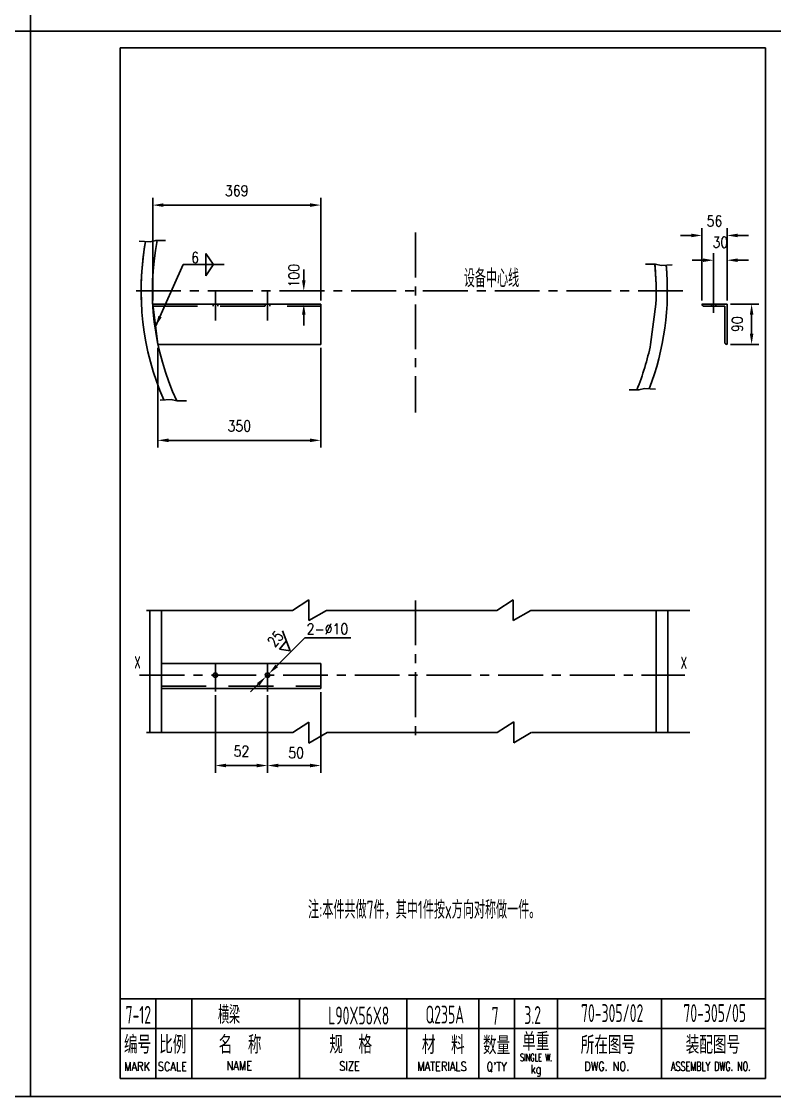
# Model space of a CAD drawing. Extents: x 0 to 1621, y 0 to 1861.
# Drawn here: x 418 to 628, y 0 to 299.7 of the extents above; entities that cross this region are included whole.
import ezdxf

# ---------------------------------------------------------------- set-up
doc = ezdxf.new("R2010")
doc.units = 0
doc.header["$LTSCALE"] = 25
doc.header["$MEASUREMENT"] = 0
for name, pattern in [('CENTERX2', [4, 2.5, -0.5, 0.5, -0.5]), ('HIDDENX2', [0.75, 0.5, -0.25]), ('PHANTOMX2', [5, 2.5, -0.5, 0.5, -0.5, 0.5, -0.5])]:
    doc.linetypes.add(name, pattern=pattern)
doc.layers.get('0').update_dxf_attribs({"linetype": 'CONTINUOUS'})
doc.layers.get('DEFPOINTS').update_dxf_attribs({"linetype": 'CONTINUOUS'})
for name, color, linetype in [('0130001001', 7, 'CONTINUOUS'), ('0140001001', 1, 'CONTINUOUS'), ('CON', 7, 'CONTINUOUS'), ('DIM', 7, 'CONTINUOUS'), ('RED', 1, 'CONTINUOUS'), ('TEXT', 3, 'CONTINUOUS')]:
    doc.layers.add(name, color=color, linetype=linetype)
doc.styles.add('HZ', font='ascii', dxfattribs={"width": 0.7, "bigfont": 'lytxt'})
doc.styles.add('XW', font='romans', dxfattribs={"width": 0.85})
doc.dimstyles.new('DIM1', dxfattribs={"dimtxt": 3, "dimasz": 3, "dimexe": 2, "dimexo": 1, "dimgap": 1, "dimtad": 0, "dimdec": 4, "dimzin": 0, "dimdsep": 46, "dimtxsty": 'XW', "dimcen": 2, "dimclrd": 7, "dimclre": 7, "dimclrt": 3, "dimadec": 0, "dimazin": 0, "dimtfac": 0.6666666666666666, "dimtdec": 4, "dimtofl": 0, "dimtmove": 2, "dimatfit": 3, "dimfxl": 0, "dimtvp": 1.333333333333333, "dimtolj": 1, "dimtzin": 0, "dimarcsym": 0})
doc.dimstyles.new('DIM1$0', dxfattribs={"dimtxt": 3, "dimasz": 3, "dimexe": 2, "dimexo": 0, "dimgap": 1, "dimtad": 0, "dimdec": 4, "dimzin": 0, "dimdsep": 46, "dimtxsty": 'XW', "dimcen": 2, "dimclrd": 7, "dimclre": 7, "dimclrt": 3, "dimadec": 0, "dimazin": 0, "dimtfac": 0.6666666666666666, "dimtdec": 4, "dimtmove": 0, "dimatfit": 3, "dimfxl": 0, "dimtvp": 1.333333333333333, "dimtolj": 1, "dimtzin": 0, "dimarcsym": 0})

# ---------------------------------------------------------------- blocks, each defined once
blk = doc.blocks.new('*D65')
at = {"color": 7, "lineweight": -2}
for p, q in [((456.0206027604845, 208.6703313479622), (456.0206027604845, 180.9231469621429)), ((501.4726670078726, 208.6703313479622), (501.4726670078726, 180.9231469621429)), ((459.0206027604845, 182.9231469621429), (498.4726670078726, 182.9231469621429))]:
    blk.add_line(p, q, dxfattribs=at)
at = {"color": 7}
for points in [[(459.0206027604845, 183.4231469621429), (459.0206027604845, 182.4231469621429), (456.0206027604845, 182.9231469621429)], [(498.4726670078726, 183.4231469621429), (498.4726670078726, 182.4231469621429), (501.4726670078726, 182.9231469621429)]]:
    blk.add_solid(points, dxfattribs=at)
at = {"layer": 'DEFPOINTS', "color": 0}
for p in [(456.0206027604845, 209.6703313479622), (501.4726670078726, 209.6703313479622), (501.4726670078726, 182.9231469621429)]:
    blk.add_point(p, dxfattribs=at)
at = {"color": 3, "insert": (478.7466348841785, 186.9231469621429), "char_height": 3, "attachment_point": 5, "style": 'XW'}
blk.add_mtext('\\A1;350', dxfattribs=at)
blk = doc.blocks.new('*D66')
at = {"color": 7, "lineweight": -2}
for p, q in [((611.0162137019734, 221.9203313479622), (611.0162137019734, 235.1335383835615)), ((614.7662137019734, 221.9203313479622), (614.7662137019734, 235.1335383835615)), ((608.0162137019734, 233.1335383835615), (605.0162137019734, 233.1335383835615)), ((617.7662137019734, 233.1335383835615), (620.7662137019734, 233.1335383835615))]:
    blk.add_line(p, q, dxfattribs=at)
at = {"color": 7}
for points in [[(608.0162137019734, 233.6335383835615), (608.0162137019734, 232.6335383835615), (611.0162137019734, 233.1335383835615)], [(617.7662137019734, 233.6335383835615), (617.7662137019734, 232.6335383835615), (614.7662137019734, 233.1335383835615)]]:
    blk.add_solid(points, dxfattribs=at)
at = {"layer": 'DEFPOINTS', "color": 0}
for p in [(611.0162137019734, 233.1335383835615), (611.0162137019734, 220.9203313479622), (614.7662137019734, 220.9203313479622)]:
    blk.add_point(p, dxfattribs=at)
at = {"color": 3, "insert": (612.8912137019734, 238.1335383835615), "char_height": 3, "attachment_point": 5, "style": 'XW'}
blk.add_mtext('\\A1;30', dxfattribs=at)
blk = doc.blocks.new('*D67')
at = {"color": 7, "lineweight": -2}
for p, q in [((604.7662137019743, 240.0418155176269), (601.7662137019743, 240.0418155176269)), ((607.7662137019743, 221.9203313479622), (607.7662137019743, 242.0418155176269)), ((614.7662137019734, 221.9203313479622), (614.7662137019734, 242.0418155176269)), ((617.7662137019734, 240.0418155176269), (620.7662137019734, 240.0418155176269))]:
    blk.add_line(p, q, dxfattribs=at)
at = {"color": 7}
for points in [[(604.7662137019743, 240.5418155176269), (604.7662137019743, 239.5418155176269), (607.7662137019743, 240.0418155176269)], [(617.7662137019734, 240.5418155176269), (617.7662137019734, 239.5418155176269), (614.7662137019734, 240.0418155176269)]]:
    blk.add_solid(points, dxfattribs=at)
at = {"layer": 'DEFPOINTS', "color": 0}
for p in [(607.7662137019743, 240.0418155176269), (607.7662137019743, 220.9203313479622), (614.7662137019734, 220.9203313479622)]:
    blk.add_point(p, dxfattribs=at)
at = {"color": 3, "insert": (611.2662137019738, 244.0418155176269), "char_height": 3, "attachment_point": 5, "style": 'XW'}
blk.add_mtext('\\A1;56', dxfattribs=at)
blk = doc.blocks.new('*D68')
at = {"color": 7, "lineweight": -2}
for p, q in [((615.7662137019734, 220.9203313479622), (623.6110233590425, 220.9203313479622)), ((621.6110233590425, 217.9203313479622), (621.6110233590425, 212.6703313479622)), ((615.7662137019743, 209.6703313479622), (623.6110233590425, 209.6703313479622))]:
    blk.add_line(p, q, dxfattribs=at)
at = {"color": 7}
for points in [[(621.1110233590425, 217.9203313479622), (622.1110233590425, 217.9203313479622), (621.6110233590425, 220.9203313479622)], [(621.1110233590425, 212.6703313479622), (622.1110233590425, 212.6703313479622), (621.6110233590425, 209.6703313479622)]]:
    blk.add_solid(points, dxfattribs=at)
at = {"layer": 'DEFPOINTS', "color": 0}
for p in [(614.7662137019734, 220.9203313479622), (614.7662137019743, 209.6703313479622), (621.6110233590425, 209.6703313479622)]:
    blk.add_point(p, dxfattribs=at)
at = {"color": 3, "insert": (617.6110233590425, 215.2953313479624), "char_height": 3, "attachment_point": 5, "rotation": 90, "style": 'XW'}
blk.add_mtext('\\A1;90', dxfattribs=at)
blk = doc.blocks.new('*D69')
at = {"color": 7, "lineweight": -2}
for p, q in [((454.5828407250601, 221.9203313479622), (454.5828407250601, 250.499487891628)), ((501.4726670078726, 221.9203313479622), (501.4726670078726, 250.499487891628)), ((457.5828407250601, 248.499487891628), (498.4726670078726, 248.499487891628))]:
    blk.add_line(p, q, dxfattribs=at)
at = {"color": 7}
for points in [[(457.5828407250601, 248.999487891628), (457.5828407250601, 247.999487891628), (454.5828407250601, 248.499487891628)], [(498.4726670078726, 248.999487891628), (498.4726670078726, 247.999487891628), (501.4726670078726, 248.499487891628)]]:
    blk.add_solid(points, dxfattribs=at)
at = {"layer": 'DEFPOINTS', "color": 0}
for p in [(501.4726670078726, 248.499487891628), (454.5828407250601, 220.9203313479622), (501.4726670078726, 220.9203313479622)]:
    blk.add_point(p, dxfattribs=at)
at = {"color": 3, "insert": (478.0277538664664, 252.499487891628), "char_height": 3, "attachment_point": 5, "style": 'XW'}
blk.add_mtext('\\A1;369', dxfattribs=at)
blk = doc.blocks.new('*D70')
at = {"color": 7, "lineweight": -2}
for p, q in [((496.7221249762724, 227.5650690599671), (496.7221249762724, 230.5650690599671)), ((495.7221249762724, 224.5650690599671), (494.7221249762724, 224.5650690599671)), ((495.7221249762724, 220.9203313479622), (494.7221249762724, 220.9203313479622)), ((496.7221249762724, 217.9203313479622), (496.7221249762724, 214.9203313479622))]:
    blk.add_line(p, q, dxfattribs=at)
at = {"color": 7}
for points in [[(496.2221249762724, 227.5650690599671), (497.2221249762724, 227.5650690599671), (496.7221249762724, 224.5650690599671)], [(496.2221249762724, 217.9203313479622), (497.2221249762724, 217.9203313479622), (496.7221249762724, 220.9203313479622)]]:
    blk.add_solid(points, dxfattribs=at)
at = {"layer": 'DEFPOINTS', "color": 0}
for p in [(496.7221249762724, 224.5650690599671), (496.7221249762724, 220.9203313479622), (496.7221249762724, 220.9203313479622)]:
    blk.add_point(p, dxfattribs=at)
at = {"color": 3, "insert": (493.9596571153588, 228.8182390096019), "char_height": 3, "attachment_point": 5, "rotation": 90, "style": 'XW'}
blk.add_mtext('\\A1;100', dxfattribs=at)
blk = doc.blocks.new('*D63')
at = {"color": 7, "lineweight": -2}
for p, q in [((472.0636552601022, 111.8617504536896), (472.0636552601022, 90.26897613655728)), ((486.6194932789222, 93.26897613655728), (486.6194932789222, 94.26897613655728)), ((483.6194932789222, 92.26897613655728), (475.0636552601022, 92.26897613655728))]:
    blk.add_line(p, q, dxfattribs=at)
at = {"color": 7}
for points in [[(475.0636552601022, 92.76897613655728), (475.0636552601022, 91.76897613655728), (472.0636552601022, 92.26897613655728)], [(483.6194932789222, 92.76897613655728), (483.6194932789222, 91.76897613655728), (486.6194932789222, 92.26897613655728)]]:
    blk.add_solid(points, dxfattribs=at)
at = {"layer": 'DEFPOINTS', "color": 0}
for p in [(472.0636552601022, 112.8617504536896), (472.0636552601022, 92.26897613655728), (486.6194932789222, 92.26897613655728)]:
    blk.add_point(p, dxfattribs=at)
at = {"color": 3, "insert": (479.3415742695122, 96.26897613655728), "char_height": 3, "attachment_point": 5, "style": 'XW'}
blk.add_mtext('\\A1;52', dxfattribs=at)
blk = doc.blocks.new('*D64')
at = {"color": 7, "lineweight": -2}
for p, q in [((486.6194932789222, 111.8617504536896), (486.6194932789222, 90.26897613655728)), ((501.4726670078726, 112.720434124557), (501.4726670078726, 90.26897613655728)), ((498.4726670078726, 92.26897613655728), (489.6194932789222, 92.26897613655728))]:
    blk.add_line(p, q, dxfattribs=at)
at = {"color": 7}
for points in [[(489.6194932789222, 92.76897613655728), (489.6194932789222, 91.76897613655728), (486.6194932789222, 92.26897613655728)], [(498.4726670078726, 92.76897613655728), (498.4726670078726, 91.76897613655728), (501.4726670078726, 92.26897613655728)]]:
    blk.add_solid(points, dxfattribs=at)
at = {"layer": 'DEFPOINTS', "color": 0}
for p in [(486.6194932789222, 112.8617504536896), (501.4726670078726, 113.720434124557), (486.6194932789222, 92.26897613655728)]:
    blk.add_point(p, dxfattribs=at)
at = {"color": 3, "insert": (494.5896593987954, 95.8071903562186), "char_height": 3, "attachment_point": 5, "style": 'XW'}
blk.add_mtext('\\A1;50', dxfattribs=at)

msp = doc.modelspace()

# ---------------------------------------------------------------- linework, layer by layer
for p, q in [((420.5, 594), (420.5000000000001, 0)), ((0, 297.0015289371745), (841.0000000000001, 297.0015289371745)), ((841, 0), (0, 0))]:
    msp.add_line(p, q)
at = {"color": 2}
for p, q in [((445.5, 292.3660416123203), (445.5, 5)), ((625.4999999999995, 292.3660416123203), (445.5, 292.3660416123203)), ((625.4999999999995, 292.3660416123203), (625.4999999999994, 5)), ((445.5, 5), (625.4999999999995, 5.000000000000001))]:
    msp.add_line(p, q, dxfattribs=at)
at = {"linetype": 'CENTERX2', "ltscale": 0.2}
for p, q in [((527.8342735077176, 240.8270249933814), (527.8342735077176, 190.699049862242)), ((602.4704061836064, 224.5650690599671), (448.6936774681744, 224.5650690599671)), ((527.8342735077176, 138.2758764331102), (527.8342735077176, 98.34259028637643)), ((450.9464543444037, 117.470434124557), (602.977456680992, 117.470434124557))]:
    msp.add_line(p, q, dxfattribs=at)
at = {"color": 2}
msp.add_lwpolyline([(445.5, 5.732083224640519), (445.5, 292.3660416123203)], dxfattribs=at)
at = {"layer": '0130001001'}
msp.add_line((445.5, 27.19890582578229), (625.4999999999995, 27.19890582578228), dxfattribs=at)
at = {"layer": '0140001001'}
for p, q in [((501.4726670078726, 209.6703313479622), (501.4726670078726, 220.9203313479622)), ((501.4726670078726, 120.720434124557), (501.4726670078726, 113.720434124557))]:
    msp.add_line(p, q, dxfattribs=at)
at = {"layer": 'CON', "color": 1, "linetype": 'Continuous'}
for p, q in [((454.5828407250601, 220.9203313479622), (501.4726670078726, 220.9203313479622)), ((607.7662137019743, 220.9203313479622), (614.7662137019743, 220.9203313479622)), ((608.3912137019743, 220.2953313479622), (614.1412137019743, 220.2953313479622)), ((456.0206027604845, 209.6703313479622), (501.4726670078726, 209.6703313479622)), ((614.7662137019743, 209.6703313479622), (614.7662137019734, 209.6703313479622)), ((457.0047230890832, 120.720434124557), (501.4726670078726, 120.720434124557)), ((457.0047230890832, 113.720434124557), (501.4726670078726, 113.720434124557))]:
    msp.add_line(p, q, dxfattribs=at)
at = {"layer": 'CON', "linetype": 'HIDDENX2'}
for p, q in [((454.6166126766575, 220.2953313479622), (501.4726670078726, 220.2953313479622)), ((457.0047230890832, 114.345434124557), (501.4726670078726, 114.345434124557))]:
    msp.add_line(p, q, dxfattribs=at)
at = {"layer": 'CON', "linetype": 'PHANTOMX2'}
for centre, radius, start, end in [((529.4922220113112, 224.5650690599671), 78.125, 169.8173033641416, 182.2533971651347), ((529.4922220113112, 224.5650690599671), 75, 173.8768011337361, 182.1361576304086), ((519.987895213425, 224.5650690599671), 75, 358.4675420904388, 5.697381811850732), ((519.987895213425, 224.5650690599671), 78.125, 358.304360753378, 5.274716537026737)]:
    msp.add_arc(centre, radius, start, end, dxfattribs=at)
at = {"layer": 'DIM'}
for p, q in [((469.3673678042715, 235.0362965559782), (471.4645137143225, 231.992394459586)), ((469.3673678042715, 235.0362965559782), (469.3673678042715, 231.9232078019188)), ((455.4032339338992, 214.668987968794), (463.0817857086249, 231.9232078019188)), ((463.0817857086249, 231.9232078019188), (474.5258801663704, 231.9232078019188)), ((469.3673678042715, 228.8101190478594), (469.3673678042715, 231.9232078019188)), ((469.3673678042715, 228.8101190478594), (471.4645137143225, 231.8540211442516)), ((472.089291255455, 224.2983895153186), (472.089291255455, 216.311647677094)), ((472.089291255455, 219.5798683291544), (472.089291255455, 221.8276630542534)), ((486.6194932789222, 224.2983895153186), (486.6194932789222, 216.311647677094)), ((486.6194932789222, 219.5798683291544), (486.6194932789222, 221.8276630542534)), ((471.464291255455, 220.2953313479613), (471.464291255455, 220.9203313479613)), ((472.714291255455, 220.2953313479613), (472.714291255455, 220.9203313479613)), ((485.9944932789222, 220.2953313479613), (485.9944932789222, 220.9203313479613)), ((487.2444932789222, 220.2953313479613), (487.2444932789222, 220.9203313479613)), ((593.4595144642526, 209.6703313479622), (594.897276499677, 220.9203313479622)), ((493.5340299498075, 135.5134086801399), (498.1692792092199, 138.4780617061178)), ((498.1692792092199, 138.4780617061178), (498.1692792092199, 132.6621458920354)), ((550.5181623223198, 135.5134086801399), (555.1534115817321, 138.4780617061178)), ((555.1534115817321, 138.4780617061178), (555.1534115817321, 132.6621458920354)), ((452.84202431427, 135.5134086801399), (493.5340299498075, 135.5134086801399)), ((498.1692792092199, 132.6621458920354), (503.0363233140006, 135.5134086801399)), ((503.0363233140006, 135.5134086801399), (550.5181623223198, 135.5134086801399)), ((555.1534115817321, 132.6621458920354), (560.0204556865119, 135.5134086801399)), ((560.0204556865119, 135.5134086801399), (604.4266560091291, 135.5134086801399)), ((492.9337101156734, 124.2185694514856), (490.8320853456953, 129.8384603157474)), ((489.9748197957051, 124.7135119475397), (491.8825042476519, 127.0280374846825)), ((497.0060650054493, 127.828822410067), (509.8753131747417, 127.828822410067)), ((492.9337101156734, 124.2185694514856), (489.9748197957051, 124.7135119475397)), ((472.0636552601022, 120.8484922919133), (472.0636552601022, 112.8617504536896)), ((486.6194932789222, 120.8484922919133), (486.6194932789222, 112.8617504536896)), ((486.6194932789222, 120.8484922919133), (486.6194932789222, 112.8617504536896)), ((493.6898132545803, 101.4445415269774), (498.1692792092199, 104.3095573123146)), ((498.1692792092199, 104.3095573123146), (498.1692792092199, 98.49364149823214)), ((550.6739456270925, 101.4445415269774), (555.3091948865049, 104.4091945529563)), ((555.3091948865049, 104.4091945529563), (555.3091948865049, 98.59327873887287)), ((452.84202431427, 101.4445415269774), (493.6898132545803, 101.4445415269774)), ((498.1692792092199, 98.49364149823214), (503.2064019355512, 101.4445415269774)), ((503.2064019355512, 101.4445415269774), (550.6739456270925, 101.4445415269774)), ((555.3091948865049, 98.59327873887287), (560.1762389912856, 101.4445415269774)), ((560.1905343080625, 101.4445415269774), (604.4266560091291, 101.4445415269774))]:
    msp.add_line(p, q, dxfattribs=at)
at = {"layer": 'DIM', "linetype": 'Continuous'}
for p, q in [((611.0162137019734, 226.7982447854877), (611.0162137019734, 218.5077341694571)), ((610.3912137019734, 220.9203313479622), (610.3912137019734, 220.2953313479622)), ((611.6412137019734, 220.9203313479622), (611.6412137019734, 220.2953313479622))]:
    msp.add_line(p, q, dxfattribs=at)
at = {"layer": 'DIM', "color": 1, "linetype": 'Continuous'}
for p, q in [((607.7662137019743, 220.9203313479622), (607.7662137019743, 220.9203313479622)), ((614.1412137019743, 220.2953313479622), (614.1412137019743, 210.2953313479622)), ((614.7662137019734, 220.9203313479622), (614.7662137019734, 209.6703313479622))]:
    msp.add_line(p, q, dxfattribs=at)
at = {"layer": 'DIM', "linetype": 'PHANTOMX2'}
for p, q in [((453.7547230890832, 135.5134086801399), (453.7547230890832, 101.4445415269774)), ((457.0047230890832, 101.4445415269774), (457.0047230890832, 135.5134086801399)), ((594.9878952133854, 101.4445415269774), (594.9878952133854, 135.5134086801399)), ((598.2378952133854, 135.5134086801399), (598.2378952133854, 101.4445415269774))]:
    msp.add_line(p, q, dxfattribs=at)
at = {"layer": 'DIM', "color": 7}
for p, q in [((497.0060650054493, 127.828822410067), (489.1685718901199, 120.0291999941783)), ((484.0296471407273, 114.9151064850521), (481.90319552029, 112.7989298605862))]:
    msp.add_line(p, q, dxfattribs=at)
at = {"layer": 'DIM', "color": 1}
for p, q in [((457.0047230890832, 120.720434124557), (457.0047230890832, 113.720434124557)), ((594.9878952133854, 120.720434124557), (594.9878952133854, 113.720434124557))]:
    msp.add_line(p, q, dxfattribs=at)
at = {"layer": 'DIM'}
for points in [[(450.7896207233862, 238.4769821179173), (453.877233283054, 238.3055560452624), (455.4210493644568, 238.6484081905721), (458.1655971291293, 238.6484081905721)], [(599.439485949375, 231.8392139555992), (596.3518733897072, 231.6677878829444), (594.8080573083043, 232.0106400282559), (592.0635095436319, 232.0106400282559)], [(594.8275952963868, 197.1642879217773), (591.739982736719, 197.3357139944321), (590.1961666553161, 196.9928618491224), (587.4516188906437, 196.9928618491224)], [(456.6550917356944, 194.1141305151443), (459.7427042953623, 194.2855565877992), (461.2865203767651, 193.9427044424895), (464.0310681414376, 193.9427044424895)]]:
    msp.add_lwpolyline(points, dxfattribs=at)
at = {"layer": 'DIM', "color": 1}
for centre in [(472.0636552601022, 117.470434124557), (486.6194932789222, 117.470434124557)]:
    msp.add_circle(centre, 0.625, dxfattribs=at)
at = {"layer": 'DIM'}
for centre, radius, start, end in [((527.8342735077176, 224.5650690599671), 76.46705149640563, 169.5952262079389, 203.4212279027836), ((527.4367640926876, 224.6846264669687), 72.94464005967299, 168.9637594482845, 204.9256492613524), ((521.6458437170204, 224.5650690599671), 76.4670514964052, 339.0802495800511, 5.389117634500383), ((521.6458437170104, 224.5650690599671), 73.34205149641546, 357.1515094909545, 5.826615958777947), ((521.6458437170204, 224.565069059968), 73.34205149640559, 337.9175805667834, 348.2825267090035)]:
    msp.add_arc(centre, radius, start, end, dxfattribs=at)
at = {"layer": 'DIM', "color": 1, "linetype": 'Continuous'}
for centre in [(608.3912137019743, 220.9203313479622), (614.7662137019743, 210.2953313479622)]:
    msp.add_arc(centre, 0.625, 180, 270, dxfattribs=at)
at = {"layer": 'DIM'}
msp.add_solid([(457.0797843189989, 217.2065416738826), (455.4032339338987, 214.6689879687922), (456.1661695830185, 217.6131226795853)], dxfattribs=at)
at = {"layer": 'DIM', "color": 7}
for points in [[(488.8158757860419, 120.3836085975845), (489.5212679941978, 119.674791390772), (487.0421202696816, 117.9130233697124)], [(483.6769510366503, 115.2695150884583), (484.3823432448053, 114.5606978816459), (486.1560987611656, 117.031283109518)]]:
    msp.add_solid(points, dxfattribs=at)
at = {"layer": 'RED'}
for p, q in [((454.5893166721207, 220.9203313479622), (456.0540529119362, 209.6703313479622)), ((455.4999999999995, 27.19890582578228), (455.4999999999995, 5)), ((465.4999999999995, 27.19890582578228), (465.4999999999995, 5)), ((495.4999999999995, 27.19890582578228), (495.4999999999995, 5)), ((525.4999999999995, 27.19890582578228), (525.4999999999995, 5)), ((545.4999999999995, 27.19890582578228), (545.4999999999995, 5)), ((555.4999999999995, 27.19890582578228), (555.4999999999995, 5)), ((567.4999999999995, 27.19890582578228), (567.4999999999995, 5)), ((596.5000000000068, 27.19890582578228), (596.4999999999995, 5)), ((625.4999999999995, 19), (445.5, 19.00000000000001))]:
    msp.add_line(p, q, dxfattribs=at)

# ---------------------------------------------------------------- texts
at = {"color": 3, "char_height": 3, "attachment_point": 1, "style": 'XW'}
for s, insert in [('6', (465.327441982502, 235.3602433493418)), ('2-%%C10', (497.5377971820253, 131.8539348167187))]:
    msp.add_mtext(s, dxfattribs=dict(at, insert=insert))
at = {"layer": 'TEXT'}
for s, height, style, width, p in [('设备中心线', 5, 'HZ', 0.65, (541.349376963024, 225.5991344721617)), ('x', 5, 'HZ', 0.65, (449.4094687484512, 119.2862418057921)), ('x', 5, 'HZ', 0.65, (601.7807924856179, 119.1431941579531)), (' 注:本件共做7件，其中1件按x方向对称做一件。', 5, 'HZ', 0.65, (496.1544056506136, 49.57542450141136)), ('7-12', 5, 'HZ', 0.65, (447.0344562086893, 20.2725134491193)), ('横梁', 5, 'HZ', 0.65, (472.7919688520483, 20.2725134491193)), ('L90X56X8', 5, 'HZ', 0.65, (503.5198092085625, 20.07289096633576)), ('Q235A', 5, 'HZ', 0.65, (530.6752064351335, 20.34488084325676)), ('7', 5, 'HZ', 0.65, (549.1252224697869, 19.96542866433357)), ('3.2', 5, 'HZ', 0.65, (558.223613676811, 20.20522775166319)), ('70-305/02', 5, 'HZ', 0.65, (574.0479994407392, 20.74692503132701)), ('70-305/05', 5, 'HZ', 0.65, (602.5858597504312, 20.74692503132701)), ('单重', 5, 'HZ', 0.8, (557.6316864657488, 12.77785523013881)), ('编号', 5, 'HZ', 0.8, (446.5749703591496, 11.93942260979566)), ('比例', 5, 'HZ', 0.8, (456.405859817583, 11.93942260979566)), ('名  称', 5, 'HZ', 0.8, (472.9912486429525, 11.94779270435356)), ('规  格', 5, 'HZ', 0.8, (503.8321901635932, 11.96137402836757)), ('材  料', 5, 'HZ', 0.8, (529.6582634205256, 11.86114313849612)), ('数量', 5, 'HZ', 0.8, (546.6819287284229, 11.74105869798223)), ('所在图号', 5, 'HZ', 0.8, (573.9565856065306, 11.85490869798377)), ('装配图号', 5, 'HZ', 0.8, (603.2456362036678, 11.89614869798243)), ('MARK', 2.5, 'XW', 0.8, (446.6387034431459, 7.112172198994813)), ('SCALE', 2.5, 'XW', 0.8, (455.9988298345484, 7.112172198994813)), ('NAME', 2.5, 'XW', 0.8, (475.1879255012605, 7.309442908923302)), ('SIZE', 2.5, 'XW', 0.8, (506.605026543089, 7.261136236922539)), ('MATERIALS', 2.5, 'XW', 0.8, (528.3613335393743, 7.163026995003747)), ("Q'TY", 2.5, 'XW', 0.8, (547.6714041208538, 7.039407613281583)), ('SINGLE W.', 2, 'XW', 0.6, (557.0350551598308, 9.88366393331853)), ('DWG. NO.', 2.5, 'XW', 0.8, (574.9778301277324, 7.162832654865269)), ('ASSEMBLY DWG. NO.', 2.5, 'XW', 0.65, (599.1191221518596, 7.162832654865269)), ('kg', 2.5, 'XW', 0.8, (559.9422049064447, 6.37292569694182))]:
    msp.add_text(s, height=height, dxfattribs=dict(at, style=style, width=width)).set_placement(p)
at = {"layer": 'TEXT', "style": 'XW', "width": 0.8}
msp.add_text('25', height=3, rotation=50.50387903640658, dxfattribs=at).set_placement((488.6359662558734, 125.0529870760229))

# ---------------------------------------------------------------- dimensions: what is measured, and where the dimension line sits
for base, p1, p2, text, picture, middle in [((501.4726670078726, 248.499487891628), (454.5828407250601, 220.9203313479622), (501.4726670078726, 220.9203313479622), '369', '*D69', (478.0277538664664, 252.499487891628)), ((607.7662137019743, 240.0418155176269), (614.7662137019734, 220.9203313479622), (607.7662137019743, 220.9203313479622), '56', '*D67', (611.2662137019738, 244.0418155176269)), ((611.0162137019734, 233.1335383835615), (614.7662137019734, 220.9203313479622), (611.0162137019734, 220.9203313479622), '30', '*D66', (612.8912137019734, 238.1335383835615)), ((501.4726670078726, 182.9231469621429), (456.0206027604845, 209.6703313479622), (501.4726670078726, 209.6703313479622), '350', '*D65', (478.7466348841785, 186.9231469621429)), ((472.0636552601022, 92.26897613655728), (486.6194932789222, 92.26897613655728), (472.0636552601022, 112.8617504536896), '52', '*D63', (479.3415742695122, 96.26897613655728))]:
    dim = msp.add_linear_dim(base=base, p1=p1, p2=p2, text=text, dimstyle='DIM1', override={"dimscale": 1})
    dim.commit()
    dim.dimension.update_dxf_attribs({"geometry": picture, "text_midpoint": middle})
for base, p1, p2, angle, text, dimstyle, override, picture, middle in [((496.7221249762724, 220.9203313479622), (496.7221249762724, 224.5650690599671), (496.7221249762724, 220.9203313479622), 90, '100', 'DIM1', {"dimscale": 1}, '*D70', (493.9596571153588, 228.8182390096019)), ((486.6194932789222, 92.26897613655728), (501.4726670078726, 113.720434124557), (486.6194932789222, 112.8617504536896), 180, '50', 'DIM1$0', {"dimexo": 1, "dimtofl": 0, "dimtmove": 2}, '*D64', (494.5896593987954, 95.8071903562186))]:
    dim = msp.add_linear_dim(base=base, p1=p1, p2=p2, angle=angle, text=text, dimstyle=dimstyle, override=override)
    dim.commit()
    dim.dimension.update_dxf_attribs({"geometry": picture, "text_midpoint": middle, "dimtype": 160})
dim = msp.add_linear_dim(base=(621.6110233590425, 209.6703313479622), p1=(614.7662137019734, 220.9203313479622), p2=(614.7662137019743, 209.6703313479622), angle=90, text='90', dimstyle='DIM1', override={"dimscale": 1})
dim.commit()
dim.dimension.update_dxf_attribs({"geometry": '*D68', "text_midpoint": (617.6110233590425, 215.2953313479624)})

doc.saveas('drawing.dxf')
